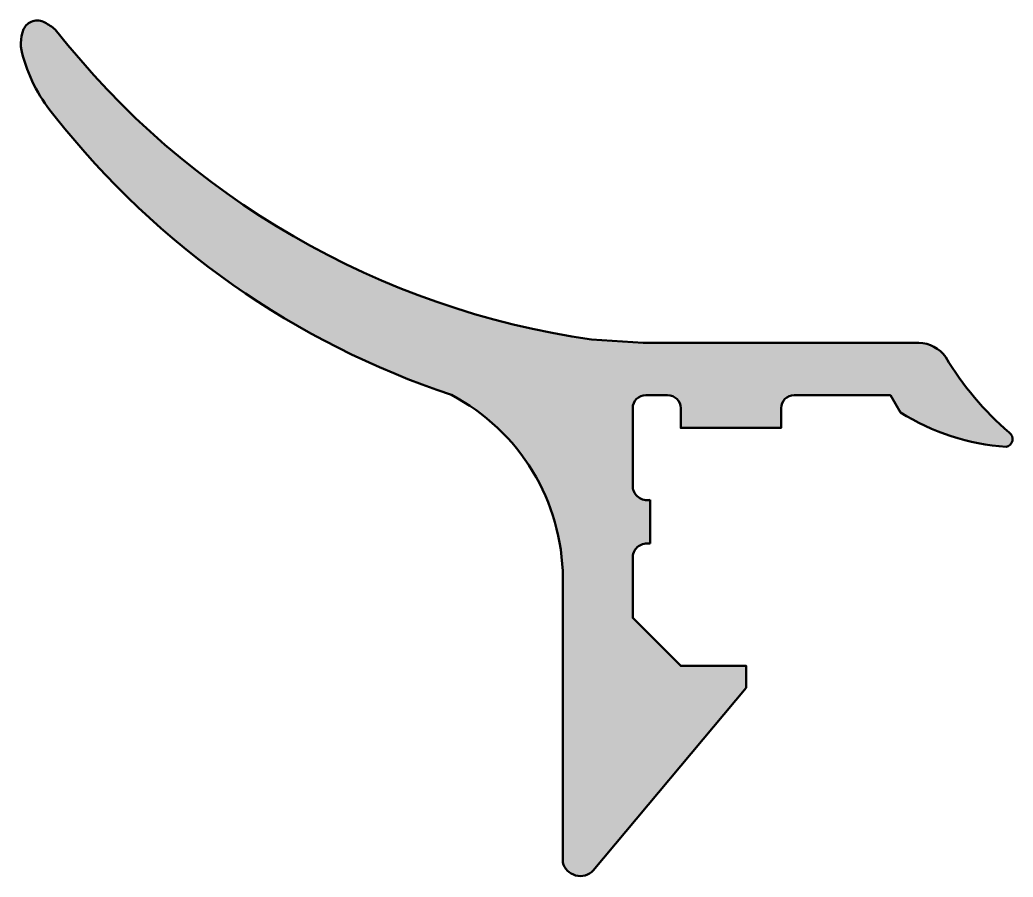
# Model space of a CAD drawing. Extents: x -14.9 to 7.8, y -9.8 to 9.8.
import ezdxf

# ---------------------------------------------------------------- set-up
doc = ezdxf.new("R2010")
doc.units = 0
doc.layers.add('0S-Plastic contour', color=254, linetype='Continuous', lineweight=50)
doc.layers.add('0S-Plastic hatch', color=253, linetype='Continuous', lineweight=25)

# ---------------------------------------------------------------- blocks, each defined once
blk = doc.blocks.new('224121__7676EAB5_58F0_4651_BEEE_83F7F45FA079_')
at = {"layer": '0S-Plastic hatch'}
h = blk.add_hatch(color=256, dxfattribs=at)
edge = h.paths.add_edge_path()
edge.add_arc((1.062562582811562, 19.61898366624259), 19.35481634270761, 218.2909873188757, 251.5819118446959)
edge.add_ellipse((-7.267449079259934, -2.966175615069771), major_axis=(-4.767498295183423, 0), ratio=1, start_angle=180.3023557468215, end_angle=242.31694840852612, ccw=False)
edge.add_line((-2.500017166137696, -2.941017150878832), (-2.500017166137695, -9.450019836425778))
edge.add_arc((-2.101154630023373, -9.351161609144087), 0.4109309818166877, 193.9202652395322, 316.3094881228634)
edge.add_line((-1.804018020629882, -9.635017395019533), (1.699981689453125, -5.450016498565673))
edge.add_line((1.699981689453125, -5.450016498565673), (1.699981689453125, -4.950016498565673))
edge.add_line((1.699981689453125, -4.950016498565673), (0.199981689453125, -4.950016498565673))
edge.add_line((0.199981689453125, -4.950016498565673), (-0.9000164270401, -3.850016832351685))
edge.add_line((-0.9000164270401, -3.850016832351685), (-0.9000164270401, -2.45001983642578))
edge.add_ellipse((-0.563923317730398, -2.481474025025068), major_axis=(-0.3375617633943498, 0), ratio=1, start_angle=259.0870153616799, end_angle=354.65339191309, ccw=False)
edge.add_line((-0.5000168085098267, -2.150016784667968), (-0.5000168085098267, -1.150016784667969))
edge.add_ellipse((-0.5639233177303965, -0.8185595443108681), major_axis=(-0.3375617633943515, 0), ratio=1, start_angle=5.346608086910123, end_angle=100.91298463831981, ccw=False)
edge.add_line((-0.9000164270401, -0.8500137329101562), (-0.9000164270401, 0.9499771118164058))
edge.add_ellipse((-0.6000164270401, 0.9499771118164058), major_axis=(-0.3000000000000002, 0), ratio=1, start_angle=270.0000000000001, end_angle=360, ccw=False)
edge.add_line((-0.6000164270401002, 1.249977111816406), (-0.100018310546875, 1.249977111816406))
edge.add_ellipse((-0.100018310546875, 0.9499771118164064), major_axis=(-0.3, 0), ratio=1, start_angle=180, end_angle=270, ccw=False)
edge.add_line((0.1999816894531251, 0.9499771118164062), (0.199981689453125, 0.5))
edge.add_line((0.199981689453125, 0.5), (2.499980926513671, 0.5))
edge.add_line((2.499980926513671, 0.5), (2.499980926513671, 0.949977111816406))
edge.add_ellipse((2.799980926513672, 0.9499771118164066), major_axis=(-0.3000000000000003, 0), ratio=1, start_angle=270.0000000000001, end_angle=360, ccw=False)
edge.add_line((2.799980926513671, 1.249977111816406), (5.005308151245118, 1.249977111816406))
edge.add_line((5.005308151245118, 1.249977111816406), (5.236249923706056, 0.8499832153320308))
edge.add_arc((8.050517693943394, 5.39768422853246), 5.348054561058708, 238.2494079096248, 265.751793298526)
edge.add_arc((7.621123431989594, 0.2439752079887489), 0.1826982751926422, 280.4779375237873, 414.8082373953588)
edge.add_ellipse((12.23918569438479, 5.670049098806067), major_axis=(-6.943297214493265, 0), ratio=1, start_angle=30.72545370356943, end_angle=49.46244455279202, ccw=False)
edge.add_arc((5.638907782342199, 1.677450588609568), 0.7727116541441708, 35.1709135110742, 88.78782724904438)
edge.add_line((5.655254364013671, 2.449989318847657), (-0.6600171923637399, 2.449989318847655))
edge.add_line((-0.6600171923637399, 2.449989318847655), (-1.84191167354584, 2.523551940917968))
edge.add_ellipse((0.8602806629690347, 21.37727471698823), major_axis=(-19.04638301464166, 0), ratio=1, start_angle=38.097359885881815, end_angle=81.84368130628661, ccw=False)
edge.add_arc((-15.31693450963719, 8.080322569237678), 1.949459550496865, 52.43877334266977, 60.82496428256821)
edge.add_arc((-14.54023036608224, 9.487865011003429), 0.3419515682536321, 59.48766217241924, 155.3920156295388)
edge.add_arc((-14.02783716725267, 9.295988399387863), 0.8885596306393155, 157.9020798441191, 200.0561935560001)
edge.add_arc((-11.38047056872659, 9.982744802841522), 3.620447967826055, 195.8938353834631, 220.6205722922795)
at = {"layer": '0S-Plastic contour', "color": 7}
for points in [[(5.655254364013671, 2.449989318847657), (-0.6600171923637399, 2.449989318847655), (-1.84191167354584, 2.523551940917968)], [(-0.6000164270401002, 1.249977111816406), (-0.100018310546875, 1.249977111816406)], [(2.799980926513671, 1.249977111816406), (5.005308151245118, 1.249977111816406), (5.236249923706056, 0.8499832153320308)], [(-0.9000164270401, -0.8500137329101562), (-0.9000164270401, 0.949977111816406)], [(0.1999816894531251, 0.9499771118164062), (0.199981689453125, 0.5), (2.499980926513671, 0.5), (2.499980926513671, 0.949977111816406)], [(-0.5000168085098267, -2.150016784667968), (-0.5000168085098267, -1.150016784667969)], [(-1.804018020629882, -9.635017395019533), (1.699981689453125, -5.450016498565673), (1.699981689453125, -4.950016498565673), (0.199981689453125, -4.950016498565673), (-0.9000164270401, -3.850016832351685), (-0.9000164270401, -2.45001983642578)], [(-2.500017166137696, -2.941017150878832), (-2.500017166137695, -9.450019836425778)]]:
    blk.add_lwpolyline(points, dxfattribs=at)
for centre, radius, start, end in [((-14.54023036608224, 9.487865011003429), 0.3419515682536321, 59.48766217241924, 155.3920156295388), ((-14.02783716725267, 9.295988399387863), 0.8885596306393155, 157.9020798441191, 200.0561935560001), ((-15.31693450963719, 8.080322569237678), 1.949459550496865, 52.43877334266977, 60.82496428256821), ((-11.38047056872659, 9.982744802841522), 3.620447967826055, 195.8938353834631, 220.6205722922795), ((1.062562582811562, 19.61898366624259), 19.35481634270761, 218.2909873188757, 251.5819118446959), ((5.638907782342199, 1.677450588609568), 0.7727116541441708, 35.1709135110742, 88.78782724904438), ((8.050517693943394, 5.39768422853246), 5.348054561058708, 238.2494079096248, 265.751793298526), ((7.621123431989594, 0.2439752079887489), 0.1826982751926422, 280.4779375237873, 54.80823739535884), ((-2.101154630023373, -9.351161609144087), 0.4109309818166877, 193.9202652395322, 316.3094881228634)]:
    blk.add_arc(centre, radius, start, end, dxfattribs=at)
at = {"layer": '0S-Plastic contour', "color": 7, "extrusion": (0, 0, -1)}
for centre, radius, start, end in [((-0.8602806629690347, 21.37727471698823), 19.04638301464166, 278.1563186937134, 321.9026401141182), ((-12.23918569438479, 5.670049098806067), 6.943297214493265, 310.5375554472081, 329.2745462964306), ((7.267449079259934, -2.966175615069771), 4.767498295183423, 117.6830515914739, 179.6976442531785), ((0.6000164270401, 0.9499771118164058), 0.3000000000000002, 0, 89.99999999999991), ((0.100018310546875, 0.9499771118164064), 0.3, 90, 180), ((-2.799980926513672, 0.9499771118164066), 0.3000000000000003, 0, 89.99999999999991), ((0.5639233177303965, -0.8185595443108681), 0.3375617633943515, 259.0870153616802, 354.6533919130899), ((0.563923317730398, -2.481474025025068), 0.3375617633943498, 5.346608086910038, 100.9129846383201)]:
    blk.add_arc(centre, radius, start, end, dxfattribs=at)
blk = doc.blocks.new('224121__F8B81B87_0C28_4606_8236_DA824E6EEE21_')
at = {"layer": '0S-Plastic contour', "color": 7}
blk.add_blockref('224121__7676EAB5_58F0_4651_BEEE_83F7F45FA079_', (0, 0), dxfattribs=at)

msp = doc.modelspace()

# ---------------------------------------------------------------- block references
at = {"layer": '0S-Plastic contour', "color": 7}
msp.add_blockref('224121__F8B81B87_0C28_4606_8236_DA824E6EEE21_', (0, 0), dxfattribs=at)

doc.saveas('drawing.dxf')
